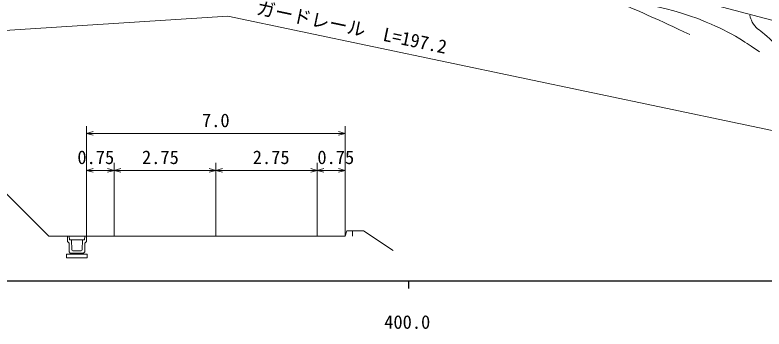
# Model space of a CAD drawing. Units: millimetres, scale not verified. Extents: x 40000 to 680000, y 20000 to 380000.
# Drawn here: x 414723 to 516160, y 198499 to 240992 of the extents above; entities that cross this region are included whole.
import ezdxf
from ezdxf.enums import TextEntityAlignment as Align

# ---------------------------------------------------------------- set-up
doc = ezdxf.new("R2010")
doc.units = ezdxf.units.MM
doc.header["$LTSCALE"] = 1000
for name, color, linetype, lineweight in [('M-BGD', 7, 'Continuous', 13), ('M-STR-HTXT', 7, 'Continuous', 13), ('M-TTL-BAND', 7, 'Continuous', 25)]:
    doc.layers.add(name, color=color, linetype=linetype, lineweight=lineweight)
doc.styles.add('ＭＳ ゴシック', font='')
doc.styles.get('ＭＳ ゴシック').set_extended_font_data('MS Gothic')

msp = doc.modelspace()

# ---------------------------------------------------------------- linework, layer by layer
at = {"layer": 'M-BGD'}
for p, q in [((424417, 211045), (424417, 225969)), ((424417, 224969), (425317, 225219)), ((459417, 224969), (458517, 225219)), ((459417, 211045), (459417, 225969)), ((424417, 224969), (459417, 224969)), ((424417, 224969), (425317, 224719)), ((459417, 224969), (458517, 224719)), ((424417, 219969), (425317, 220219)), ((428167, 219969), (427267, 220219)), ((428167, 211045), (428167, 220969)), ((428167, 219969), (429067, 220219)), ((441917, 219969), (441017, 220219)), ((441917, 211045), (441917, 220969)), ((441917, 219969), (442817, 220219)), ((455667, 219969), (454767, 220219)), ((455667, 211045), (455667, 220969)), ((455667, 219969), (456567, 220219)), ((459417, 219969), (458517, 220219)), ((424417, 219969), (428167, 219969)), ((424417, 219969), (425317, 219719)), ((428167, 219969), (427267, 219719)), ((428167, 219969), (441917, 219969)), ((428167, 219969), (429067, 219719)), ((441917, 219969), (441017, 219719)), ((441917, 219969), (455667, 219969)), ((441917, 219969), (442817, 219719)), ((455667, 219969), (454767, 219719)), ((455667, 219969), (459417, 219969)), ((455667, 219969), (456567, 219719)), ((459417, 219969), (458517, 219719)), ((419317, 211045), (413032, 217330)), ((419317, 211045), (421817, 211045)), ((421817, 211045), (422067, 211045)), ((421817, 211045), (421817, 210345)), ((422067, 211045), (424167, 211045)), ((422067, 211045), (422092, 210570)), ((424167, 211045), (424142, 210570)), ((424417, 211045), (424167, 211045)), ((424417, 211045), (459417, 211045)), ((424417, 210345), (424417, 211045)), ((459417, 211045), (459667, 211795)), ((459667, 211795), (460417, 211795)), ((460417, 211795), (460417, 211045)), ((460417, 211795), (461917, 211795)), ((461917, 211795), (465951, 209105)), ((421817, 210345), (422067, 210095)), ((422067, 210095), (422067, 208920)), ((422092, 210570), (422367, 210570)), ((422367, 210570), (423867, 210570)), ((422367, 210570), (422417, 209220)), ((423867, 210570), (423817, 209220)), ((424142, 210570), (423867, 210570)), ((424167, 210095), (424417, 210345)), ((424167, 208920), (424167, 210095)), ((422567, 209070), (423667, 209070)), ((421717, 208620), (421717, 208120)), ((422217, 208620), (421717, 208620)), ((421717, 208120), (424517, 208120)), ((422067, 208920), (422217, 208770)), ((422217, 208770), (422217, 208620)), ((422217, 208770), (424017, 208770)), ((422217, 208620), (424017, 208620)), ((424017, 208770), (424167, 208920)), ((424017, 208620), (424017, 208770)), ((424517, 208620), (424017, 208620)), ((424517, 208120), (424517, 208620))]:
    msp.add_line(p, q, dxfattribs=at)
msp.add_lwpolyline([(390053, 263943), (407884, 264189), (419144, 263765), (429290, 264237), (443321, 262625), (453607, 260447), (458801, 258836), (467419, 255251), (472669, 253238), (477175, 251743), (489980, 247492), (540160, 234250), (555215, 230691)], dxfattribs=at)
for centre, start, end in [((422567, 209220), 180, 270), ((423667, 209220), 270, 0)]:
    msp.add_arc(centre, 150, start, end, dxfattribs=at)
for points, knots in [([(506135, 238334), (501442, 240539), (500152, 241120), (496254, 242759), (491351, 244820), (488460, 245615), (483530, 247613), (480027, 249032), (478894, 249504), (474607, 251354)], [0, 0, 0, 0, 1, 1, 1, 2, 2, 2, 3, 3, 3, 3]), ([(515527, 236017), (514321, 236880), (513948, 237116), (512893, 237755), (511191, 238785), (510174, 239268), (508339, 240039), (502096, 242664), (497656, 242183), (492052, 245986), (491224, 246548), (490847, 246737), (489980, 247492)], [0, 0, 0, 0, 1, 1, 1, 2, 2, 2, 3, 3, 3, 4, 4, 4, 4]), ([(514218, 240954), (514312, 240544), (514392, 240383), (514561, 240042), (514971, 239215), (515562, 239006), (516237, 238376), (518066, 236670), (518906, 236231), (521387, 234571)], [0, 0, 0, 0, 1, 1, 1, 2, 2, 2, 3, 3, 3, 3])]:
    msp.add_open_spline(points, degree=3, knots=knots, dxfattribs=at)
at = {"layer": 'M-STR-HTXT'}
msp.add_lwpolyline([(371038, 236207), (443557, 240839), (552281, 218001)], dxfattribs=at)
at = {"layer": 'M-TTL-BAND'}
for p, q in [((40000, 205000), (579000, 205000)), ((468000, 205000), (468000, 204000))]:
    msp.add_line(p, q, dxfattribs=at)

# ---------------------------------------------------------------- texts
at = {"layer": 'M-BGD', "style": 'ＭＳ ゴシック'}
for s, p in [('7.0', (441917, 225269)), ('0.75', (425667, 220269)), ('2.75', (434417, 220269)), ('2.75', (449417, 220269)), ('0.75', (458167, 220269))]:
    msp.add_text(s, height=1833, dxfattribs=at).set_placement(p, align=Align.BOTTOM_CENTER)
at = {"layer": 'M-STR-HTXT', "style": 'ＭＳ ゴシック'}
msp.add_text('ガードレール\u3000L=197.2', height=1833, rotation=348.137, dxfattribs=at).set_placement((447202, 240585), align=Align.BOTTOM_LEFT)
at = {"layer": 'M-TTL-BAND', "style": 'ＭＳ ゴシック'}
msp.add_text('400.0', height=1833, dxfattribs=at).set_placement((467844, 199445), align=Align.MIDDLE_CENTER)

doc.saveas('drawing.dxf')
